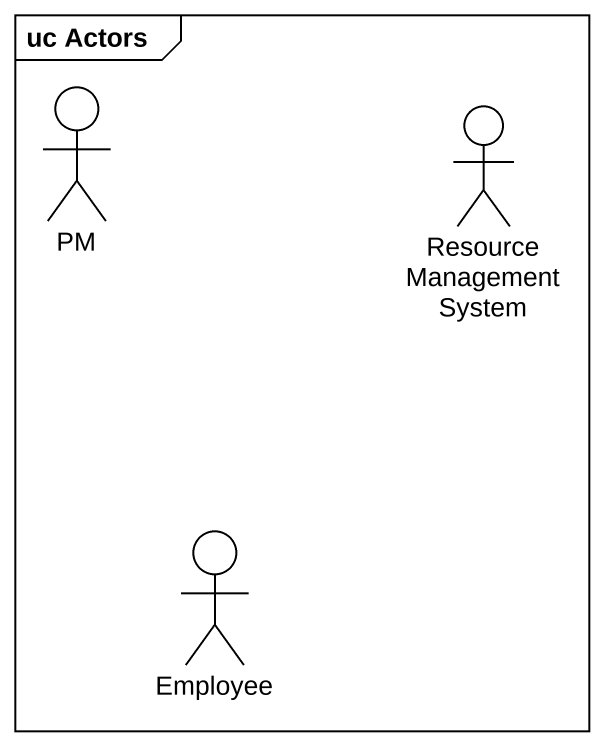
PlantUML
@startuml
mainframe uc Actors
actor PM
actor "Resource Management System" as Resource_Management_System
actor Employee
@enduml
